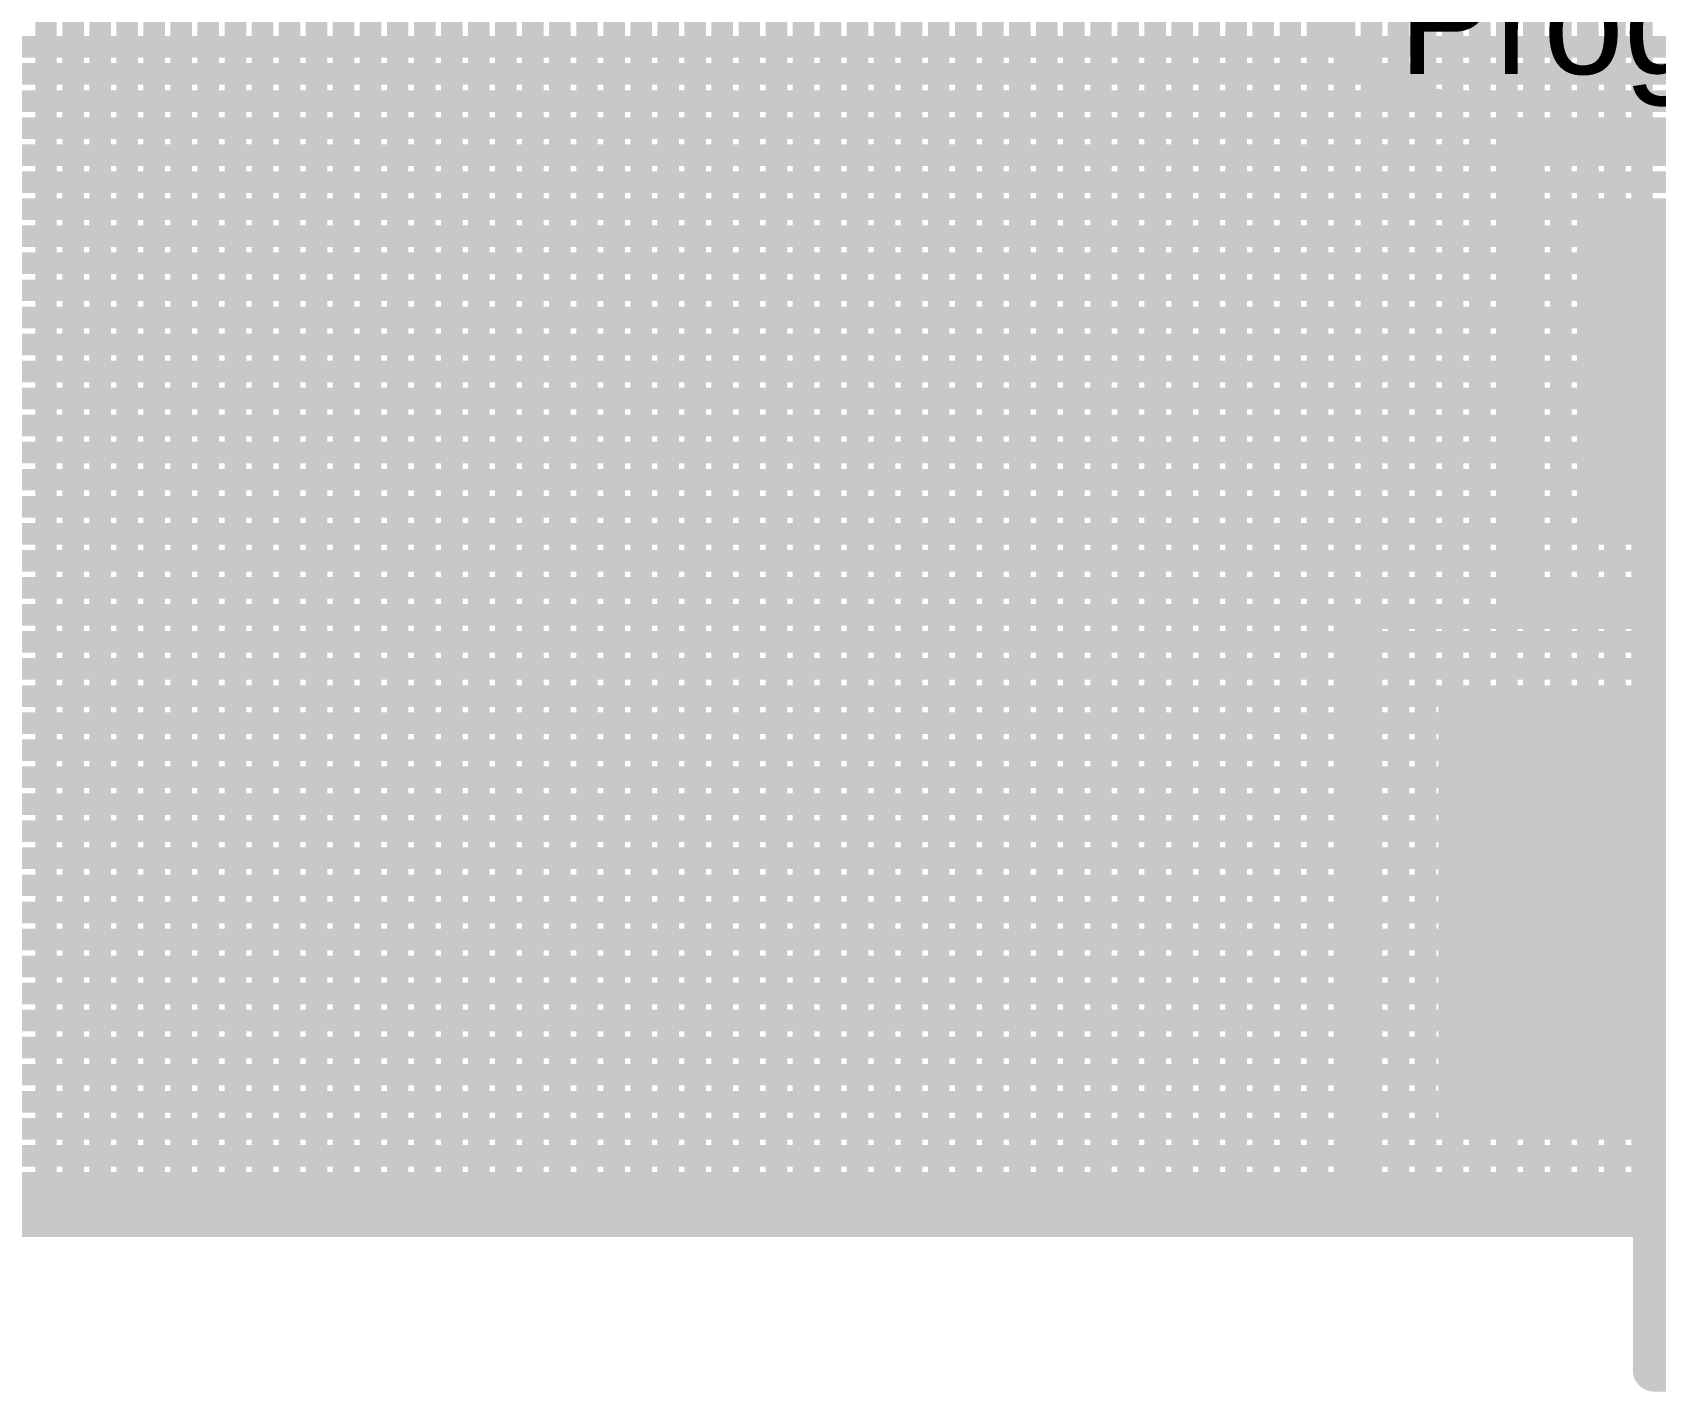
# Model space of a CAD drawing. Header units: millimetres. Extents: x 1.42 to 3.4, y 1.21 to 3.22.
# Drawn here: x 2.7125 to 3.0125, y 1.2064 to 1.4577 of the extents above; entities that cross this region are included whole.
import ezdxf

# ---------------------------------------------------------------- set-up
doc = ezdxf.new("R2010")
doc.units = ezdxf.units.MM
doc.header["$MEASUREMENT"] = 0
for name, color, linetype in [('BottomLayer', 5, 'Continuous'), ('BottomSolder', 6, 'Continuous'), ('TopLayer', 1, 'Continuous'), ('TopOverlay', 2, 'Continuous'), ('TopPaste', 8, 'Continuous'), ('TopSolder', 216, 'Continuous')]:
    doc.layers.add(name, color=color, linetype=linetype)

# ---------------------------------------------------------------- blocks, each defined once
blk = doc.blocks.new('______USB_11')
at = {"layer": 'TopLayer'}
for points in [[(0.14173, 0.1474), (0.06693, 0.1474), (0.14173, 0.0726), (0.06693, 0.0726)], [(0.05311, -0.01559), (0.11217, -0.01559), (0.05311, 0.03559), (0.11217, 0.03559)]]:
    blk.add_solid(points, dxfattribs=at)
at = {"layer": 'TopOverlay', "const_width": 0.00787}
for points in [[(0.10433, 0.19465), (-0.20669, 0.19465)], [(0.10433, 0.19465), (0.10433, 0.155)], [(0.10433, 0.16709), (-0.20461, 0.16709)], [(0.10433, 0.065), (0.10433, 0.045)]]:
    blk.add_lwpolyline(points, dxfattribs=at)
at = {"layer": 'TopOverlay', "const_width": 0.00394}
for points in [[(0.10236, 0.19465, 1), (0.1063, 0.19465, 1)], [(0.10236, 0.19465, 1), (0.1063, 0.19465, 1)], [(0.10236, 0.16709, 1), (0.1063, 0.16709, 1)], [(0.10236, 0.155, 1), (0.1063, 0.155, 1)], [(0.10236, 0.065, 1), (0.1063, 0.065, 1)], [(0.10236, 0.045, 1), (0.1063, 0.045, 1)]]:
    blk.add_lwpolyline(points, format="xyb", close=True, dxfattribs=at)
at = {"layer": 'TopPaste'}
for points in [[(0.14173, 0.1474), (0.06693, 0.1474), (0.14173, 0.0726), (0.06693, 0.0726)], [(0.05311, -0.01559), (0.11217, -0.01559), (0.05311, 0.03559), (0.11217, 0.03559)]]:
    blk.add_solid(points, dxfattribs=at)
at = {"layer": 'TopSolder'}
for points in [[(0.14423, 0.1499), (0.06443, 0.1499), (0.14423, 0.0701), (0.06443, 0.0701)], [(0.05061, -0.01809), (0.11467, -0.01809), (0.05061, 0.03809), (0.11467, 0.03809)]]:
    blk.add_solid(points, dxfattribs=at)

msp = doc.modelspace()

# ---------------------------------------------------------------- linework, layer by layer
at = {"layer": 'BottomLayer', "const_width": 0.004}
for points in [[(2.715, 1.24039), (2.715, 1.528)], [(2.72, 1.24039), (2.72, 1.528)], [(2.725, 1.24039), (2.725, 1.528)], [(2.73, 1.24039), (2.73, 1.528)], [(2.735, 1.24039), (2.735, 1.528)], [(2.74, 1.24039), (2.74, 1.528)], [(2.745, 1.24039), (2.745, 1.528)], [(2.75, 1.24039), (2.75, 1.528)], [(2.755, 1.24039), (2.755, 1.528)], [(2.76, 1.24039), (2.76, 1.528)], [(2.765, 1.24039), (2.765, 1.528)], [(2.77, 1.24039), (2.77, 1.528)], [(2.775, 1.24039), (2.775, 1.528)], [(2.78, 1.24039), (2.78, 1.528)], [(2.785, 1.24039), (2.785, 1.528)], [(2.79, 1.24039), (2.79, 1.528)], [(2.795, 1.24039), (2.795, 1.528)], [(2.8, 1.24039), (2.8, 1.528)], [(2.805, 1.24039), (2.805, 1.528)], [(2.81, 1.24039), (2.81, 1.528)], [(2.815, 1.24039), (2.815, 1.528)], [(2.82, 1.24039), (2.82, 1.528)], [(2.825, 1.24039), (2.825, 1.528)], [(2.83, 1.24039), (2.83, 1.528)], [(2.835, 1.24039), (2.835, 1.528)], [(2.84, 1.24039), (2.84, 1.528)], [(2.845, 1.24039), (2.845, 1.528)], [(2.85, 1.24039), (2.85, 1.528)], [(2.855, 1.24039), (2.855, 1.528)], [(2.86, 1.24039), (2.86, 1.528)], [(2.865, 1.24039), (2.865, 1.528)], [(2.87, 1.24039), (2.87, 1.528)], [(2.875, 1.24039), (2.875, 1.528)], [(2.88, 1.24039), (2.88, 1.528)], [(2.885, 1.24039), (2.885, 1.528)], [(2.89, 1.24039), (2.89, 1.528)], [(2.895, 1.24039), (2.895, 1.528)], [(2.9, 1.24039), (2.9, 1.528)], [(2.905, 1.24039), (2.905, 1.528)], [(2.91, 1.24039), (2.91, 1.528)], [(2.915, 1.24039), (2.915, 1.528)], [(2.92, 1.24039), (2.92, 1.528)], [(2.925, 1.24039), (2.925, 1.528)], [(2.93, 1.24039), (2.93, 1.528)], [(2.935, 1.24039), (2.935, 1.528)], [(2.94, 1.24039), (2.94, 1.528)], [(2.945, 1.24039), (2.945, 1.528)], [(2.95, 1.24039), (2.95, 1.528)], [(2.955, 1.24039), (2.955, 1.528)], [(2.96, 1.24039), (2.96, 1.528)], [(2.965, 1.24039), (2.965, 1.528)], [(2.97, 1.24039), (2.97, 1.528)], [(2.975, 1.24039), (2.975, 1.528)], [(2.98, 1.24039), (2.98, 1.528)], [(2.985, 1.24039), (2.985, 1.528)], [(2.99, 1.24039), (2.99, 1.528)], [(2.995, 1.24039), (2.995, 1.528)], [(3, 1.24039), (3, 1.528)], [(3.005, 1.24039), (3.005, 1.528)], [(3.01, 1.24039), (3.01, 1.528)], [(1.42, 1.455), (3.384, 1.455)], [(1.42, 1.45), (3.384, 1.45)], [(1.42, 1.445), (3.384, 1.445)], [(1.42, 1.44), (3.384, 1.44)], [(1.42, 1.435), (3.384, 1.435)], [(1.42, 1.43), (3.384, 1.43)], [(1.42, 1.425), (3.384, 1.425)], [(1.42, 1.42), (3.384, 1.42)], [(1.42, 1.415), (3.384, 1.415)], [(1.42, 1.41), (3.384, 1.41)], [(1.42, 1.405), (3.07533, 1.405)], [(1.42, 1.4), (3.06863, 1.4)], [(1.42, 1.395), (3.06464, 1.395)], [(1.42, 1.39), (3.06213, 1.39)], [(1.42, 1.385), (3.06071, 1.385)], [(1.42, 1.38), (3.06021, 1.38)], [(1.42, 1.375), (3.06058, 1.375)], [(1.42, 1.37), (3.06187, 1.37)], [(1.42, 1.365), (3.0642, 1.365)], [(1.42, 1.36), (3.06794, 1.36)], [(1.42, 1.355), (3.07409, 1.355)], [(1.42, 1.35), (3.384, 1.35)], [(1.42, 1.345), (3.384, 1.345)], [(1.42, 1.34), (3.384, 1.34)], [(1.42, 1.335), (3.384, 1.335)], [(1.42, 1.33), (3.384, 1.33)], [(1.42, 1.325), (3.384, 1.325)], [(1.42, 1.32), (3.384, 1.32)], [(1.42, 1.315), (3.384, 1.315)], [(1.42, 1.31), (3.384, 1.31)], [(1.42, 1.305), (3.384, 1.305)], [(1.42, 1.3), (3.384, 1.3)], [(1.42, 1.295), (3.384, 1.295)], [(1.42, 1.29), (3.384, 1.29)], [(1.42, 1.285), (3.384, 1.285)], [(1.42, 1.28), (3.384, 1.28)], [(1.42, 1.275), (3.384, 1.275)], [(1.42, 1.27), (3.384, 1.27)], [(1.42, 1.265), (3.384, 1.265)], [(1.42, 1.26), (3.384, 1.26)], [(1.42, 1.255), (3.384, 1.255)], [(1.42, 1.25), (3.384, 1.25)], [(1.42, 1.245), (3.384, 1.245)], [(1.42, 1.24039), (3.38811, 1.24039)]]:
    msp.add_lwpolyline(points, dxfattribs=at)
at = {"layer": 'BottomLayer', "const_width": 0.002}
for points in [[(2.714, 1.24039, 1), (2.716, 1.24039, 1)], [(2.719, 1.24039, 1), (2.721, 1.24039, 1)], [(2.724, 1.24039, 1), (2.726, 1.24039, 1)], [(2.729, 1.24039, 1), (2.731, 1.24039, 1)], [(2.734, 1.24039, 1), (2.736, 1.24039, 1)], [(2.739, 1.24039, 1), (2.741, 1.24039, 1)], [(2.744, 1.24039, 1), (2.746, 1.24039, 1)], [(2.749, 1.24039, 1), (2.751, 1.24039, 1)], [(2.754, 1.24039, 1), (2.756, 1.24039, 1)], [(2.759, 1.24039, 1), (2.761, 1.24039, 1)], [(2.764, 1.24039, 1), (2.766, 1.24039, 1)], [(2.769, 1.24039, 1), (2.771, 1.24039, 1)], [(2.774, 1.24039, 1), (2.776, 1.24039, 1)], [(2.779, 1.24039, 1), (2.781, 1.24039, 1)], [(2.784, 1.24039, 1), (2.786, 1.24039, 1)], [(2.789, 1.24039, 1), (2.791, 1.24039, 1)], [(2.794, 1.24039, 1), (2.796, 1.24039, 1)], [(2.799, 1.24039, 1), (2.801, 1.24039, 1)], [(2.804, 1.24039, 1), (2.806, 1.24039, 1)], [(2.809, 1.24039, 1), (2.811, 1.24039, 1)], [(2.814, 1.24039, 1), (2.816, 1.24039, 1)], [(2.819, 1.24039, 1), (2.821, 1.24039, 1)], [(2.824, 1.24039, 1), (2.826, 1.24039, 1)], [(2.829, 1.24039, 1), (2.831, 1.24039, 1)], [(2.834, 1.24039, 1), (2.836, 1.24039, 1)], [(2.839, 1.24039, 1), (2.841, 1.24039, 1)], [(2.844, 1.24039, 1), (2.846, 1.24039, 1)], [(2.849, 1.24039, 1), (2.851, 1.24039, 1)], [(2.854, 1.24039, 1), (2.856, 1.24039, 1)], [(2.859, 1.24039, 1), (2.861, 1.24039, 1)], [(2.864, 1.24039, 1), (2.866, 1.24039, 1)], [(2.869, 1.24039, 1), (2.871, 1.24039, 1)], [(2.874, 1.24039, 1), (2.876, 1.24039, 1)], [(2.879, 1.24039, 1), (2.881, 1.24039, 1)], [(2.884, 1.24039, 1), (2.886, 1.24039, 1)], [(2.889, 1.24039, 1), (2.891, 1.24039, 1)], [(2.894, 1.24039, 1), (2.896, 1.24039, 1)], [(2.899, 1.24039, 1), (2.901, 1.24039, 1)], [(2.904, 1.24039, 1), (2.906, 1.24039, 1)], [(2.909, 1.24039, 1), (2.911, 1.24039, 1)], [(2.914, 1.24039, 1), (2.916, 1.24039, 1)], [(2.919, 1.24039, 1), (2.921, 1.24039, 1)], [(2.924, 1.24039, 1), (2.926, 1.24039, 1)], [(2.929, 1.24039, 1), (2.931, 1.24039, 1)], [(2.934, 1.24039, 1), (2.936, 1.24039, 1)], [(2.939, 1.24039, 1), (2.941, 1.24039, 1)], [(2.944, 1.24039, 1), (2.946, 1.24039, 1)], [(2.949, 1.24039, 1), (2.951, 1.24039, 1)], [(2.954, 1.24039, 1), (2.956, 1.24039, 1)], [(2.959, 1.24039, 1), (2.961, 1.24039, 1)], [(2.964, 1.24039, 1), (2.966, 1.24039, 1)], [(2.969, 1.24039, 1), (2.971, 1.24039, 1)], [(2.974, 1.24039, 1), (2.976, 1.24039, 1)], [(2.979, 1.24039, 1), (2.981, 1.24039, 1)], [(2.984, 1.24039, 1), (2.986, 1.24039, 1)], [(2.989, 1.24039, 1), (2.991, 1.24039, 1)], [(2.994, 1.24039, 1), (2.996, 1.24039, 1)], [(2.999, 1.24039, 1), (3.001, 1.24039, 1)], [(3.004, 1.24039, 1), (3.006, 1.24039, 1)], [(3.009, 1.24039, 1), (3.011, 1.24039, 1)]]:
    msp.add_lwpolyline(points, format="xyb", close=True, dxfattribs=at)
at = {"layer": 'BottomSolder', "const_width": 0.01}
msp.add_lwpolyline([(1.42, 1.24), (3.3885, 1.24)], dxfattribs=at)
at = {"layer": 'TopLayer', "const_width": 0.004}
for points in [[(2.86, 1.24039), (2.86, 1.68685)], [(2.855, 1.24039), (2.855, 1.68185)], [(2.85, 1.24039), (2.85, 1.67685)], [(2.845, 1.24039), (2.845, 1.67185)], [(2.84, 1.24039), (2.84, 1.66685)], [(2.835, 1.24039), (2.835, 1.66185)], [(2.83, 1.24039), (2.83, 1.65685)], [(2.825, 1.24039), (2.825, 1.65185)], [(2.82, 1.24039), (2.82, 1.64685)], [(2.815, 1.24039), (2.815, 1.64185)], [(2.81, 1.24039), (2.81, 1.63685)], [(2.805, 1.24039), (2.805, 1.63185)], [(2.8, 1.24039), (2.8, 1.62685)], [(2.795, 1.24039), (2.795, 1.62185)], [(2.79, 1.24039), (2.79, 1.61685)], [(2.785, 1.24039), (2.785, 1.61185)], [(2.78, 1.24039), (2.78, 1.60685)], [(2.775, 1.24039), (2.775, 1.60185)], [(2.865, 1.24039), (2.865, 1.59714)], [(2.77, 1.24039), (2.77, 1.59685)], [(2.765, 1.24039), (2.765, 1.59185)], [(2.76, 1.24039), (2.76, 1.58685)], [(2.755, 1.24039), (2.755, 1.58185)], [(2.75, 1.24039), (2.75, 1.57685)], [(2.745, 1.24039), (2.745, 1.57185)], [(2.74, 1.24039), (2.74, 1.56685)], [(2.735, 1.24039), (2.735, 1.56293)], [(2.715, 1.24039), (2.715, 1.5595)], [(2.72, 1.24039), (2.72, 1.5595)], [(2.725, 1.24039), (2.725, 1.55963)], [(2.73, 1.24039), (2.73, 1.56068)], [(2.87, 1.24039), (2.87, 1.54457)], [(2.875, 1.24039), (2.875, 1.53544)], [(2.88, 1.24039), (2.88, 1.53035)], [(2.885, 1.24039), (2.885, 1.52535)], [(2.89, 1.24039), (2.89, 1.52035)], [(2.895, 1.24039), (2.895, 1.51535)], [(2.9, 1.24039), (2.9, 1.51035)], [(2.905, 1.24039), (2.905, 1.50535)], [(2.91, 1.24039), (2.91, 1.49569)], [(2.915, 1.24039), (2.915, 1.48899)], [(2.92, 1.24039), (2.92, 1.48499)], [(2.925, 1.24039), (2.925, 1.48247)], [(2.92915, 1.4812), (2.95815, 1.4522)], [(2.93, 1.24039), (2.93, 1.48035)], [(2.935, 1.24039), (2.935, 1.47535)], [(2.94, 1.24039), (2.94, 1.47035)], [(2.945, 1.24039), (2.945, 1.46535)], [(2.95, 1.24039), (2.95, 1.46035)], [(2.51336, 1.455), (2.95535, 1.455)], [(2.955, 1.24039), (2.955, 1.45535)], [(2.96, 1.3494), (2.96, 1.45053)], [(2.50836, 1.45), (2.96067, 1.45)], [(2.965, 1.3494), (2.965, 1.44736)], [(2.50336, 1.445), (2.9755, 1.445)], [(2.97, 1.3494), (2.97, 1.44563)], [(2.975, 1.3494), (2.975, 1.44501)], [(2.9755, 1.445), (3.0325, 1.445)], [(2.9755, 1.445), (3.0325, 1.445)], [(2.98, 1.3494), (2.98, 1.445)], [(2.985, 1.3494), (2.985, 1.445)], [(2.99, 1.43759), (2.99, 1.445)], [(2.995, 1.43759), (2.995, 1.445)], [(3, 1.43759), (3, 1.445)], [(3.005, 1.43759), (3.005, 1.445)], [(3.01, 1.43759), (3.01, 1.445)], [(2.49836, 1.44), (3.09207, 1.44)], [(2.98741, 1.43759), (3.08046, 1.43759)], [(2.98741, 1.35241), (2.98741, 1.43759)], [(2.49336, 1.435), (2.98741, 1.435)], [(2.28124, 1.43), (2.98741, 1.43)], [(2.27624, 1.425), (2.98741, 1.425)], [(2.27124, 1.42), (2.98741, 1.42)], [(2.26624, 1.415), (2.98741, 1.415)], [(2.39026, 1.41), (2.98741, 1.41)], [(2.39526, 1.405), (2.98741, 1.405)], [(2.40026, 1.4), (2.98741, 1.4)], [(2.40526, 1.395), (2.98741, 1.395)], [(2.41026, 1.39), (2.98741, 1.39)], [(2.41526, 1.385), (2.98741, 1.385)], [(2.42026, 1.38), (2.98741, 1.38)], [(2.42526, 1.375), (2.98741, 1.375)], [(2.42725, 1.37), (2.98741, 1.37)], [(2.42225, 1.365), (2.98741, 1.365)], [(2.41725, 1.36), (2.98741, 1.36)], [(2.41225, 1.355), (2.98741, 1.355)], [(2.98741, 1.35241), (3.07962, 1.35241)], [(2.99, 1.3494), (2.99, 1.35241)], [(2.995, 1.3494), (2.995, 1.35241)], [(3, 1.3494), (3, 1.35241)], [(3.005, 1.3494), (3.005, 1.35241)], [(3.01, 1.3494), (3.01, 1.35241)], [(2.40725, 1.35), (3.39, 1.35)], [(2.95784, 1.3494), (3.06611, 1.3494)], [(2.95784, 1.2406), (2.95784, 1.3494)], [(2.40225, 1.345), (2.95784, 1.345)], [(2.39725, 1.34), (2.95784, 1.34)], [(2.39225, 1.335), (2.95784, 1.335)], [(2.38725, 1.33), (2.95784, 1.33)], [(2.38225, 1.325), (2.95784, 1.325)], [(2.37725, 1.32), (2.95784, 1.32)], [(2.37225, 1.315), (2.95784, 1.315)], [(2.36725, 1.31), (2.95784, 1.31)], [(2.36225, 1.305), (2.95784, 1.305)], [(2.35725, 1.3), (2.95784, 1.3)], [(2.35225, 1.295), (2.95784, 1.295)], [(1.42, 1.29), (2.95784, 1.29)], [(1.42, 1.285), (2.95784, 1.285)], [(1.42, 1.28), (2.95784, 1.28)], [(1.42, 1.275), (2.95784, 1.275)], [(1.42, 1.27), (2.95784, 1.27)], [(1.42, 1.265), (2.95784, 1.265)], [(1.42, 1.26), (2.95784, 1.26)], [(1.42, 1.255), (2.95784, 1.255)], [(1.42, 1.25), (2.95784, 1.25)], [(1.42, 1.245), (2.95784, 1.245)], [(1.42039, 1.24039), (3.39, 1.24039)], [(2.95784, 1.2406), (3.06665, 1.2406)]]:
    msp.add_lwpolyline(points, dxfattribs=at)
at = {"layer": 'TopLayer', "const_width": 0.002}
for points in [[(2.954, 1.45535, 1), (2.956, 1.45535, 1)], [(2.95435, 1.455, 1), (2.95635, 1.455, 1)], [(2.95715, 1.4522, 1), (2.95915, 1.4522, 1)], [(2.95715, 1.4522, 1), (2.95915, 1.4522, 1)], [(2.95718, 1.45218, 1), (2.95918, 1.45218, 1)], [(2.959, 1.45053, 1), (2.961, 1.45053, 1)], [(2.95967, 1.45, 1), (2.96167, 1.45, 1)], [(2.964, 1.44736, 1), (2.966, 1.44736, 1)], [(2.969, 1.44563, 1), (2.971, 1.44563, 1)], [(2.974, 1.44501, 1), (2.976, 1.44501, 1)], [(2.9745, 1.445, 1), (2.9765, 1.445, 1)], [(2.9745, 1.445, 1), (2.9765, 1.445, 1)], [(2.9745, 1.445, 1), (2.9765, 1.445, 1)], [(2.9745, 1.445, 1), (2.9765, 1.445, 1)], [(2.9745, 1.445, 1), (2.9765, 1.445, 1)], [(2.979, 1.445, 1), (2.981, 1.445, 1)], [(2.984, 1.445, 1), (2.986, 1.445, 1)], [(2.989, 1.445, 1), (2.991, 1.445, 1)], [(2.994, 1.445, 1), (2.996, 1.445, 1)], [(2.999, 1.445, 1), (3.001, 1.445, 1)], [(3.004, 1.445, 1), (3.006, 1.445, 1)], [(3.009, 1.445, 1), (3.011, 1.445, 1)], [(2.98641, 1.43759, 1), (2.98841, 1.43759, 1)], [(2.98641, 1.43759, 1), (2.98841, 1.43759, 1)], [(2.989, 1.43759, 1), (2.991, 1.43759, 1)], [(2.994, 1.43759, 1), (2.996, 1.43759, 1)], [(2.999, 1.43759, 1), (3.001, 1.43759, 1)], [(3.004, 1.43759, 1), (3.006, 1.43759, 1)], [(3.009, 1.43759, 1), (3.011, 1.43759, 1)], [(2.98641, 1.435, 1), (2.98841, 1.435, 1)], [(2.98641, 1.43, 1), (2.98841, 1.43, 1)], [(2.98641, 1.425, 1), (2.98841, 1.425, 1)], [(2.98641, 1.42, 1), (2.98841, 1.42, 1)], [(2.98641, 1.415, 1), (2.98841, 1.415, 1)], [(2.98641, 1.41, 1), (2.98841, 1.41, 1)], [(2.98641, 1.405, 1), (2.98841, 1.405, 1)], [(2.98641, 1.4, 1), (2.98841, 1.4, 1)], [(2.98641, 1.395, 1), (2.98841, 1.395, 1)], [(2.98641, 1.39, 1), (2.98841, 1.39, 1)], [(2.98641, 1.385, 1), (2.98841, 1.385, 1)], [(2.98641, 1.38, 1), (2.98841, 1.38, 1)], [(2.98641, 1.375, 1), (2.98841, 1.375, 1)], [(2.98641, 1.37, 1), (2.98841, 1.37, 1)], [(2.98641, 1.365, 1), (2.98841, 1.365, 1)], [(2.98641, 1.36, 1), (2.98841, 1.36, 1)], [(2.98641, 1.355, 1), (2.98841, 1.355, 1)], [(2.98641, 1.35241, 1), (2.98841, 1.35241, 1)], [(2.98641, 1.35241, 1), (2.98841, 1.35241, 1)], [(2.989, 1.35241, 1), (2.991, 1.35241, 1)], [(2.994, 1.35241, 1), (2.996, 1.35241, 1)], [(2.999, 1.35241, 1), (3.001, 1.35241, 1)], [(3.004, 1.35241, 1), (3.006, 1.35241, 1)], [(3.009, 1.35241, 1), (3.011, 1.35241, 1)], [(2.95684, 1.3494, 1), (2.95884, 1.3494, 1)], [(2.95684, 1.3494, 1), (2.95884, 1.3494, 1)], [(2.959, 1.3494, 1), (2.961, 1.3494, 1)], [(2.964, 1.3494, 1), (2.966, 1.3494, 1)], [(2.969, 1.3494, 1), (2.971, 1.3494, 1)], [(2.974, 1.3494, 1), (2.976, 1.3494, 1)], [(2.979, 1.3494, 1), (2.981, 1.3494, 1)], [(2.984, 1.3494, 1), (2.986, 1.3494, 1)], [(2.989, 1.3494, 1), (2.991, 1.3494, 1)], [(2.994, 1.3494, 1), (2.996, 1.3494, 1)], [(2.999, 1.3494, 1), (3.001, 1.3494, 1)], [(3.004, 1.3494, 1), (3.006, 1.3494, 1)], [(3.009, 1.3494, 1), (3.011, 1.3494, 1)], [(2.95684, 1.345, 1), (2.95884, 1.345, 1)], [(2.95684, 1.34, 1), (2.95884, 1.34, 1)], [(2.95684, 1.335, 1), (2.95884, 1.335, 1)], [(2.95684, 1.33, 1), (2.95884, 1.33, 1)], [(2.95684, 1.325, 1), (2.95884, 1.325, 1)], [(2.95684, 1.32, 1), (2.95884, 1.32, 1)], [(2.95684, 1.315, 1), (2.95884, 1.315, 1)], [(2.95684, 1.31, 1), (2.95884, 1.31, 1)], [(2.95684, 1.305, 1), (2.95884, 1.305, 1)], [(2.95684, 1.3, 1), (2.95884, 1.3, 1)], [(2.95684, 1.295, 1), (2.95884, 1.295, 1)], [(2.95684, 1.29, 1), (2.95884, 1.29, 1)], [(2.95684, 1.285, 1), (2.95884, 1.285, 1)], [(2.95684, 1.28, 1), (2.95884, 1.28, 1)], [(2.95684, 1.275, 1), (2.95884, 1.275, 1)], [(2.95684, 1.27, 1), (2.95884, 1.27, 1)], [(2.95684, 1.265, 1), (2.95884, 1.265, 1)], [(2.95684, 1.26, 1), (2.95884, 1.26, 1)], [(2.95684, 1.255, 1), (2.95884, 1.255, 1)], [(2.95684, 1.25, 1), (2.95884, 1.25, 1)], [(2.95684, 1.245, 1), (2.95884, 1.245, 1)], [(2.714, 1.24039, 1), (2.716, 1.24039, 1)], [(2.719, 1.24039, 1), (2.721, 1.24039, 1)], [(2.724, 1.24039, 1), (2.726, 1.24039, 1)], [(2.729, 1.24039, 1), (2.731, 1.24039, 1)], [(2.734, 1.24039, 1), (2.736, 1.24039, 1)], [(2.739, 1.24039, 1), (2.741, 1.24039, 1)], [(2.744, 1.24039, 1), (2.746, 1.24039, 1)], [(2.749, 1.24039, 1), (2.751, 1.24039, 1)], [(2.754, 1.24039, 1), (2.756, 1.24039, 1)], [(2.759, 1.24039, 1), (2.761, 1.24039, 1)], [(2.764, 1.24039, 1), (2.766, 1.24039, 1)], [(2.769, 1.24039, 1), (2.771, 1.24039, 1)], [(2.774, 1.24039, 1), (2.776, 1.24039, 1)], [(2.779, 1.24039, 1), (2.781, 1.24039, 1)], [(2.784, 1.24039, 1), (2.786, 1.24039, 1)], [(2.789, 1.24039, 1), (2.791, 1.24039, 1)], [(2.794, 1.24039, 1), (2.796, 1.24039, 1)], [(2.799, 1.24039, 1), (2.801, 1.24039, 1)], [(2.804, 1.24039, 1), (2.806, 1.24039, 1)], [(2.809, 1.24039, 1), (2.811, 1.24039, 1)], [(2.814, 1.24039, 1), (2.816, 1.24039, 1)], [(2.819, 1.24039, 1), (2.821, 1.24039, 1)], [(2.824, 1.24039, 1), (2.826, 1.24039, 1)], [(2.829, 1.24039, 1), (2.831, 1.24039, 1)], [(2.834, 1.24039, 1), (2.836, 1.24039, 1)], [(2.839, 1.24039, 1), (2.841, 1.24039, 1)], [(2.844, 1.24039, 1), (2.846, 1.24039, 1)], [(2.849, 1.24039, 1), (2.851, 1.24039, 1)], [(2.854, 1.24039, 1), (2.856, 1.24039, 1)], [(2.859, 1.24039, 1), (2.861, 1.24039, 1)], [(2.864, 1.24039, 1), (2.866, 1.24039, 1)], [(2.869, 1.24039, 1), (2.871, 1.24039, 1)], [(2.874, 1.24039, 1), (2.876, 1.24039, 1)], [(2.879, 1.24039, 1), (2.881, 1.24039, 1)], [(2.884, 1.24039, 1), (2.886, 1.24039, 1)], [(2.889, 1.24039, 1), (2.891, 1.24039, 1)], [(2.894, 1.24039, 1), (2.896, 1.24039, 1)], [(2.899, 1.24039, 1), (2.901, 1.24039, 1)], [(2.904, 1.24039, 1), (2.906, 1.24039, 1)], [(2.909, 1.24039, 1), (2.911, 1.24039, 1)], [(2.914, 1.24039, 1), (2.916, 1.24039, 1)], [(2.919, 1.24039, 1), (2.921, 1.24039, 1)], [(2.924, 1.24039, 1), (2.926, 1.24039, 1)], [(2.929, 1.24039, 1), (2.931, 1.24039, 1)], [(2.934, 1.24039, 1), (2.936, 1.24039, 1)], [(2.939, 1.24039, 1), (2.941, 1.24039, 1)], [(2.944, 1.24039, 1), (2.946, 1.24039, 1)], [(2.949, 1.24039, 1), (2.951, 1.24039, 1)], [(2.954, 1.24039, 1), (2.956, 1.24039, 1)], [(2.95684, 1.2406, 1), (2.95884, 1.2406, 1)], [(2.95684, 1.2406, 1), (2.95884, 1.2406, 1)]]:
    msp.add_lwpolyline(points, format="xyb", close=True, dxfattribs=at)
at = {"layer": 'TopLayer', "const_width": 0.004}
for points in [[(2.9755, 1.445, -0.199267), (2.95815, 1.4522)], [(2.9755, 1.445, -0.198912), (2.95818, 1.45218)]]:
    msp.add_lwpolyline(points, format="xyb", dxfattribs=at)

# ---------------------------------------------------------------- block references
at = {"rotation": 180}
msp.add_blockref('______USB_11', (3.11657, 1.405), dxfattribs=at)

# ---------------------------------------------------------------- texts
at = {"layer": 'TopOverlay'}
msp.add_text('Programing Interface', height=0.02, dxfattribs=at).set_placement((2.965, 1.45))

doc.saveas('drawing.dxf')
